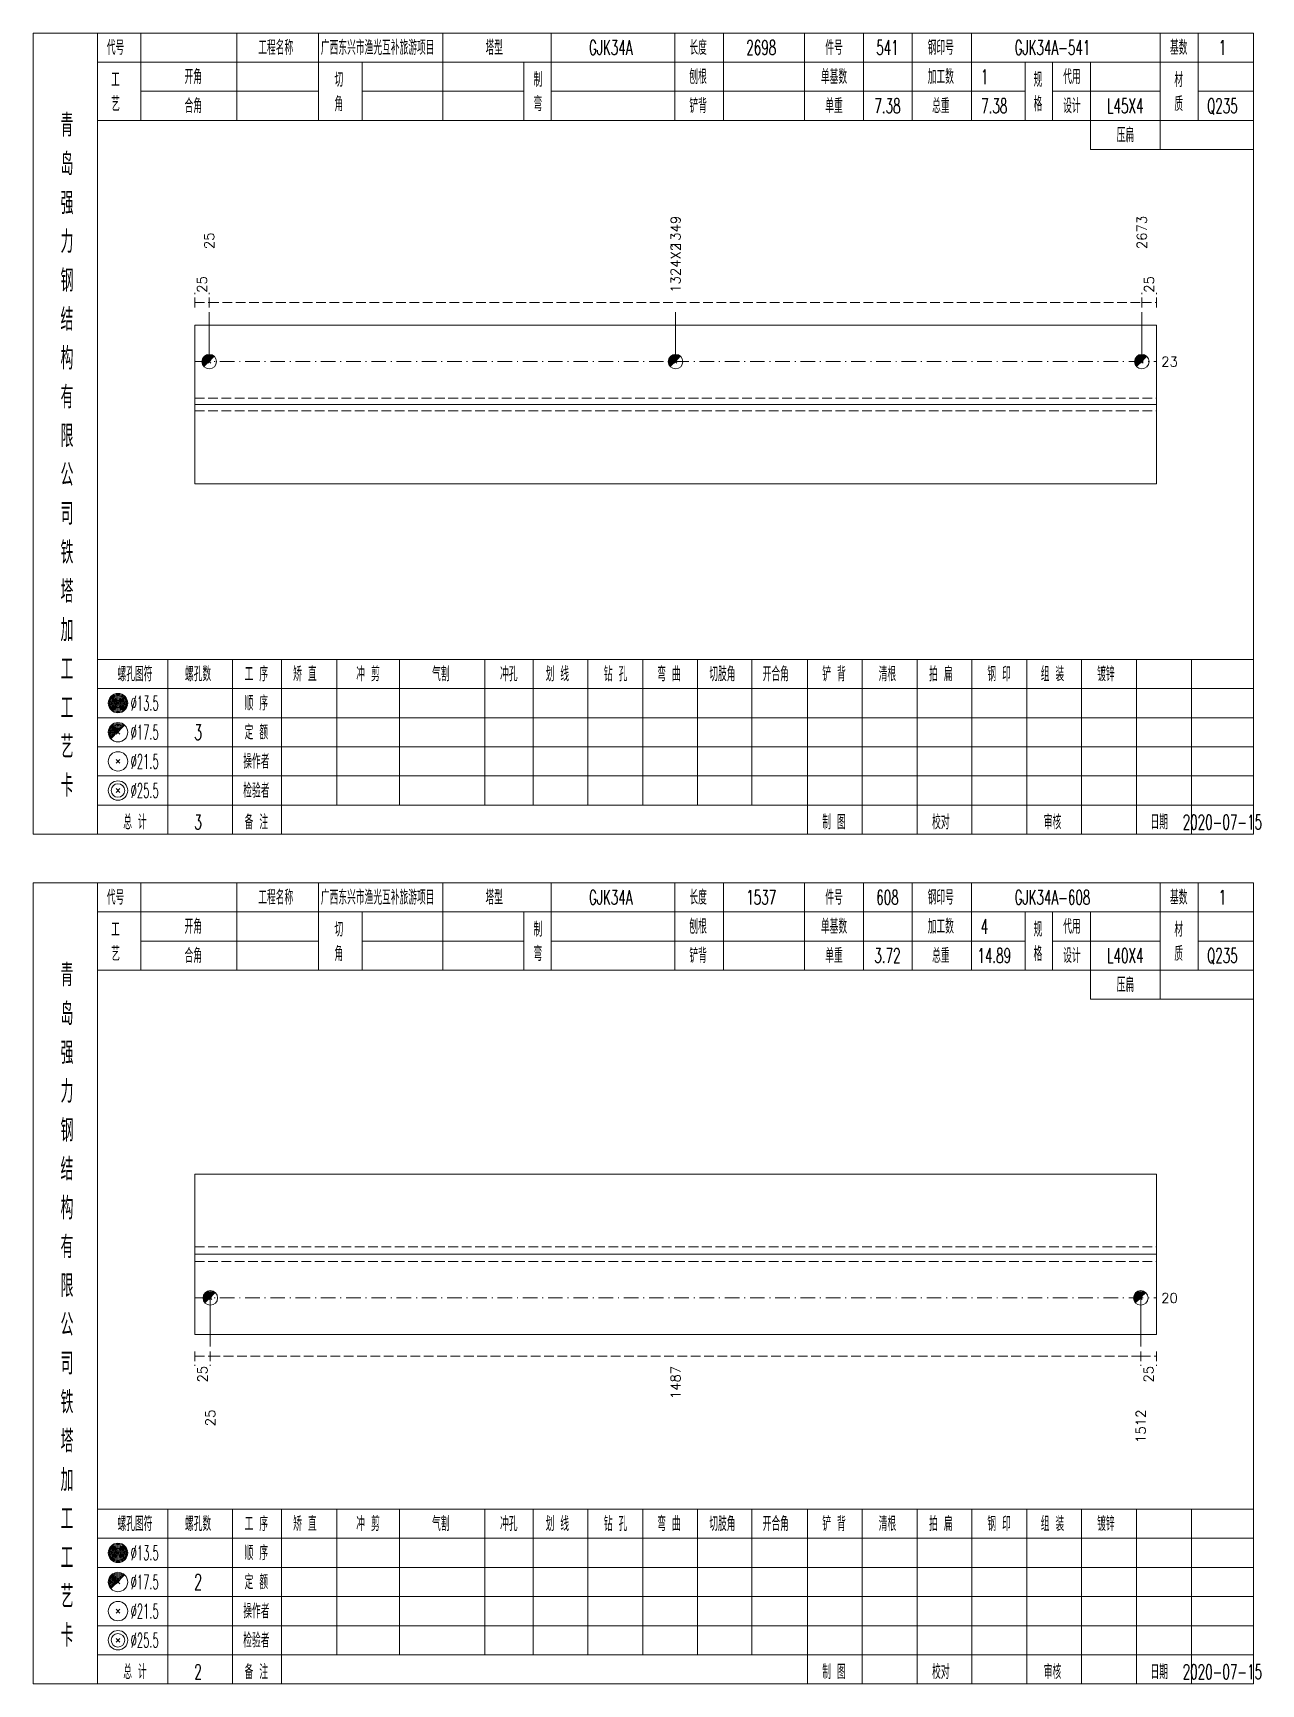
# Model space of a CAD drawing. Extents: x 0 to 2606, y -377 to 6479.
# Drawn here: x 1829.8 to 2082.7, y 3850 to 4190 of the extents above; entities that cross this region are included whole.
import ezdxf
from ezdxf.enums import TextEntityAlignment as Align

# ---------------------------------------------------------------- set-up
doc = ezdxf.new("R2010")
doc.units = 0
doc.header["$MEASUREMENT"] = 0
doc.linetypes.add('一点画线', pattern=[5.2, 3, -1, 0.2, -1])
doc.linetypes.add('虚线', pattern=[2.75, 2, -0.75])
doc.layers.get('0').update_dxf_attribs({"linetype": 'CONTINUOUS', "lineweight": 25})
doc.layers.add('1', color=7, linetype='CONTINUOUS', lineweight=25)
doc.layers.add('4', color=7, linetype='CONTINUOUS', lineweight=25)
doc.styles.get("Standard").update_dxf_attribs({"font": 'simplex.shx', "width": 0.7, "height": 3, "bigfont": 'gbhzfs.shx'})

msp = doc.modelspace()

# ---------------------------------------------------------------- linework, layer by layer
at = {"color": 8, "linetype": '虚线', "lineweight": 9}
for p, q in [((1863.1, 4133.5), (1863.1, 4136.5)), ((1863.1, 4134.5), (1866.1, 4134.5)), ((1866.1, 4133.5), (1866.1, 4136.5)), ((1866.1, 4133.5), (1866.1, 4136.5)), ((1866.1, 4134.5), (2058.2, 4134.5)), ((2058.2, 4133.5), (2058.2, 4136.5)), ((2058.2, 4133.5), (2058.2, 4136.5)), ((2058.2, 4134.5), (2061.2, 4134.5)), ((2061.2, 4133.5), (2061.2, 4136.5)), ((1863.1, 3918.5), (1863.1, 3915.5)), ((1863.1, 3917.5), (1866.32, 3917.5)), ((1866.32, 3918.5), (1866.32, 3915.5)), ((1866.32, 3918.5), (1866.32, 3915.5)), ((1866.32, 3917.5), (2057.98, 3917.5)), ((2057.98, 3918.5), (2057.98, 3915.5)), ((2057.98, 3918.5), (2057.98, 3915.5)), ((2057.98, 3917.5), (2061.2, 3917.5)), ((2061.2, 3918.5), (2061.2, 3915.5))]:
    msp.add_line(p, q, dxfattribs=at)
at = {"color": 7, "linetype": 'Continuous', "lineweight": 13}
for p, q in [((1866.1, 4122.33), (1866.1, 4132.5)), ((1962.15, 4122.33), (1962.15, 4132.5)), ((2058.2, 4122.33), (2058.2, 4132.5)), ((1866.32, 3929.5), (1866.32, 3919.5)), ((2057.98, 3929.5), (2057.98, 3919.5))]:
    msp.add_line(p, q, dxfattribs=at)
at = {"color": 7, "linetype": 'Continuous', "lineweight": 18}
for p, q in [((1863.1, 4129.83), (1863.1, 4097.17)), ((1863.1, 4129.83), (2061.2, 4129.83)), ((2061.2, 4129.83), (2061.2, 4097.17)), ((1863.1, 4113.5), (2061.2, 4113.5)), ((1863.1, 3955), (1863.1, 3922)), ((1863.1, 3955), (2061.2, 3955)), ((2061.2, 3955), (2061.2, 3922)), ((1863.1, 3938.5), (2061.2, 3938.5))]:
    msp.add_line(p, q, dxfattribs=at)
at = {"color": 3, "linetype": '一点画线', "lineweight": 13}
for p, q in [((1863.1, 4122.33), (2061.2, 4122.33)), ((1863.1, 3929.5), (2061.2, 3929.5))]:
    msp.add_line(p, q, dxfattribs=at)
at = {"color": 7, "linetype": 'Continuous', "lineweight": 0}
for p, q in [((1865.8, 4122.03), (1866.4, 4122.63)), ((1865.8, 4122.63), (1866.4, 4122.03)), ((1961.85, 4122.03), (1962.45, 4122.63)), ((1961.85, 4122.63), (1962.45, 4122.03)), ((2057.9, 4122.03), (2058.5, 4122.63)), ((2057.9, 4122.63), (2058.5, 4122.03))]:
    msp.add_line(p, q, dxfattribs=at)
at = {"color": 1, "linetype": '虚线', "lineweight": 18}
for p, q in [((1863.1, 4114.83), (2061.2, 4114.83)), ((1863.1, 4112.17), (2061.2, 4112.17)), ((1863.1, 3940), (2061.2, 3940)), ((1863.1, 3937), (2061.2, 3937))]:
    msp.add_line(p, q, dxfattribs=at)
at = {"color": 7, "linetype": 'Continuous', "lineweight": 13}
for centre in [(1866.1, 4122.33), (1962.15, 4122.33), (2058.2, 4122.33)]:
    msp.add_circle(centre, 1.5, dxfattribs=at)
for centre, radius in [((1866.1, 4122.33), 1.35), ((1866.1, 4122.33), 1.2), ((1866.1, 4122.33), 1.05), ((1866.1, 4122.33), 0.9), ((1866.1, 4122.33), 0.75), ((1866.1, 4122.33), 0.6), ((1866.1, 4122.33), 0.45), ((1866.1, 4122.33), 0.3), ((1866.1, 4122.33), 0.15), ((1962.15, 4122.33), 1.35), ((1962.15, 4122.33), 1.2), ((1962.15, 4122.33), 1.05), ((1962.15, 4122.33), 0.9), ((1962.15, 4122.33), 0.75), ((1962.15, 4122.33), 0.6), ((1962.15, 4122.33), 0.45), ((1962.15, 4122.33), 0.3), ((1962.15, 4122.33), 0.15), ((2058.2, 4122.33), 1.35), ((2058.2, 4122.33), 1.2), ((2058.2, 4122.33), 1.05), ((2058.2, 4122.33), 0.9), ((2058.2, 4122.33), 0.75), ((2058.2, 4122.33), 0.6), ((2058.2, 4122.33), 0.45), ((2058.2, 4122.33), 0.3), ((2058.2, 4122.33), 0.15)]:
    msp.add_arc(centre, radius, 45, 225, dxfattribs=at)
at = {"layer": '1', "color": 7, "linetype": 'Continuous', "lineweight": 18}
for p, q in [((1863.1, 4097.17), (2061.2, 4097.17)), ((1863.1, 3922), (2061.2, 3922))]:
    msp.add_line(p, q, dxfattribs=at)
at = {"layer": '1', "color": 7, "linetype": 'Continuous', "lineweight": 0}
for p, q in [((1866.02, 3929.2), (1866.62, 3929.8)), ((1866.02, 3929.8), (1866.62, 3929.2)), ((2057.68, 3929.2), (2058.28, 3929.8)), ((2057.68, 3929.8), (2058.28, 3929.2))]:
    msp.add_line(p, q, dxfattribs=at)
at = {"layer": '1', "color": 7, "linetype": 'Continuous', "lineweight": 13}
for centre in [(1866.32, 3929.5), (2057.98, 3929.5)]:
    msp.add_circle(centre, 1.5, dxfattribs=at)
for centre, radius in [((1866.32, 3929.5), 1.35), ((1866.32, 3929.5), 1.2), ((1866.32, 3929.5), 1.05), ((1866.32, 3929.5), 0.9), ((2057.98, 3929.5), 1.35), ((2057.98, 3929.5), 1.2), ((2057.98, 3929.5), 1.05), ((2057.98, 3929.5), 0.9), ((1866.32, 3929.5), 0.75), ((1866.32, 3929.5), 0.6), ((1866.32, 3929.5), 0.45), ((1866.32, 3929.5), 0.3), ((1866.32, 3929.5), 0.15), ((2057.98, 3929.5), 0.75), ((2057.98, 3929.5), 0.6), ((2057.98, 3929.5), 0.45), ((2057.98, 3929.5), 0.3), ((2057.98, 3929.5), 0.15)]:
    msp.add_arc(centre, radius, 45, 225, dxfattribs=at)
at = {"layer": '4', "color": 1, "linetype": 'Continuous', "lineweight": 18}
for p, q in [((1843.1, 4025), (1843.1, 4190)), ((1852, 4172), (1852, 4190)), ((1871.8, 4172), (1871.8, 4190)), ((1888.6, 4172), (1888.6, 4190)), ((1914.2, 4172), (1914.2, 4190)), ((1936.5, 4172), (1936.5, 4190)), ((1962, 4172), (1962, 4190)), ((1972, 4172), (1972, 4190)), ((1988.7, 4172), (1988.7, 4190)), ((2000.9, 4172), (2000.9, 4190)), ((2010.9, 4172), (2010.9, 4190)), ((2023.1, 4172), (2023.1, 4190)), ((2062, 4166), (2062, 4190)), ((2069.8, 4172), (2069.8, 4190)), ((1843.1, 4184), (2081.2, 4184)), ((1897.6, 4172), (1897.6, 4184)), ((1930.9, 4172), (1930.9, 4184)), ((2034.2, 4172), (2034.2, 4184)), ((2039.8, 4172), (2039.8, 4184)), ((2047.6, 4166), (2047.6, 4184)), ((1852, 4178), (1888.6, 4178)), ((1897.6, 4178), (1930.9, 4178)), ((1936.5, 4178), (2034.2, 4178)), ((2039.8, 4178), (2062, 4178)), ((2069.8, 4178), (2081.2, 4178)), ((1843.1, 4172), (2081.2, 4172)), ((2047.6, 4166), (2081.2, 4166)), ((1843.1, 4061), (2081.2, 4061)), ((1857.6, 4025), (1857.6, 4061)), ((1870.9, 4025), (1870.9, 4061)), ((1881, 4025), (1881, 4061)), ((1892.4, 4031), (1892.4, 4061)), ((1905.3, 4031), (1905.3, 4061)), ((1922.9, 4031), (1922.9, 4061)), ((1932.8, 4031), (1932.8, 4061)), ((1944.1, 4031), (1944.1, 4061)), ((1955.4, 4031), (1955.4, 4061)), ((1966.7, 4031), (1966.7, 4061)), ((1977.9, 4031), (1977.9, 4061)), ((1989.3, 4031), (1989.3, 4061)), ((2000.6, 4031), (2000.6, 4061)), ((2011.9, 4031), (2011.9, 4061)), ((2023.2, 4031), (2023.2, 4061)), ((2034.5, 4031), (2034.5, 4061)), ((2045.8, 4031), (2045.8, 4061)), ((2057.1, 4031), (2057.1, 4061)), ((2068.4, 4031), (2068.4, 4061)), ((1843.1, 4055), (2081.2, 4055)), ((1843.1, 4049), (2081.2, 4049)), ((1843.1, 4043), (2081.2, 4043)), ((1843.1, 4037), (2081.2, 4037)), ((1843.1, 4031), (2081.2, 4031)), ((1989.3, 4025), (1989.3, 4031)), ((2000.6, 4025), (2000.6, 4031)), ((2011.9, 4025), (2011.9, 4031)), ((2023.2, 4025), (2023.2, 4031)), ((2034.5, 4025), (2034.5, 4031)), ((2045.8, 4025), (2045.8, 4031)), ((2057.1, 4025), (2057.1, 4031)), ((2068.4, 4025), (2068.4, 4031)), ((1843.1, 3850), (1843.1, 4015)), ((1852, 3997), (1852, 4015)), ((1871.8, 3997), (1871.8, 4015)), ((1888.6, 3997), (1888.6, 4015)), ((1914.2, 3997), (1914.2, 4015)), ((1936.5, 3997), (1936.5, 4015)), ((1962, 3997), (1962, 4015)), ((1972, 3997), (1972, 4015)), ((1988.7, 3997), (1988.7, 4015)), ((2000.9, 3997), (2000.9, 4015)), ((2010.9, 3997), (2010.9, 4015)), ((2023.1, 3997), (2023.1, 4015)), ((2062, 3991), (2062, 4015)), ((2069.8, 3997), (2069.8, 4015)), ((1843.1, 4009), (2081.2, 4009)), ((1897.6, 3997), (1897.6, 4009)), ((1930.9, 3997), (1930.9, 4009)), ((2034.2, 3997), (2034.2, 4009)), ((2039.8, 3997), (2039.8, 4009)), ((2047.6, 3991), (2047.6, 4009)), ((1852, 4003), (1888.6, 4003)), ((1897.6, 4003), (1930.9, 4003)), ((1936.5, 4003), (2034.2, 4003)), ((2039.8, 4003), (2062, 4003)), ((2069.8, 4003), (2081.2, 4003)), ((1843.1, 3997), (2081.2, 3997)), ((2047.6, 3991), (2081.2, 3991)), ((1843.1, 3886), (2081.2, 3886)), ((1857.6, 3850), (1857.6, 3886)), ((1870.9, 3850), (1870.9, 3886)), ((1881, 3850), (1881, 3886)), ((1892.4, 3856), (1892.4, 3886)), ((1905.3, 3856), (1905.3, 3886)), ((1922.9, 3856), (1922.9, 3886)), ((1932.8, 3856), (1932.8, 3886)), ((1944.1, 3856), (1944.1, 3886)), ((1955.4, 3856), (1955.4, 3886)), ((1966.7, 3856), (1966.7, 3886)), ((1977.9, 3856), (1977.9, 3886)), ((1989.3, 3856), (1989.3, 3886)), ((2000.6, 3856), (2000.6, 3886)), ((2011.9, 3856), (2011.9, 3886)), ((2023.2, 3856), (2023.2, 3886)), ((2034.5, 3856), (2034.5, 3886)), ((2045.8, 3856), (2045.8, 3886)), ((2057.1, 3856), (2057.1, 3886)), ((2068.4, 3856), (2068.4, 3886)), ((1843.1, 3880), (2081.2, 3880)), ((1843.1, 3874), (2081.2, 3874)), ((1843.1, 3868), (2081.2, 3868)), ((1843.1, 3862), (2081.2, 3862)), ((1843.1, 3856), (2081.2, 3856)), ((1989.3, 3850), (1989.3, 3856)), ((2000.6, 3850), (2000.6, 3856)), ((2011.9, 3850), (2011.9, 3856)), ((2023.2, 3850), (2023.2, 3856)), ((2034.5, 3850), (2034.5, 3856)), ((2045.8, 3850), (2045.8, 3856)), ((2057.1, 3850), (2057.1, 3856)), ((2068.4, 3850), (2068.4, 3856))]:
    msp.add_line(p, q, dxfattribs=at)
at = {"layer": '4', "color": 7, "linetype": 'Continuous', "lineweight": 13}
for p, q in [((1847.1, 4051.8), (1847.5, 4052.2)), ((1847.5, 4051.8), (1847.1, 4052.2)), ((1846.9, 4039.6), (1847.7, 4040.4)), ((1847.7, 4039.6), (1846.9, 4040.4)), ((1846.9, 4033.6), (1847.7, 4034.4)), ((1847.7, 4033.6), (1846.9, 4034.4)), ((1847.1, 3876.8), (1847.5, 3877.2)), ((1847.5, 3876.8), (1847.1, 3877.2)), ((1846.9, 3864.6), (1847.7, 3865.4)), ((1847.7, 3864.6), (1846.9, 3865.4)), ((1846.9, 3858.6), (1847.7, 3859.4)), ((1847.7, 3858.6), (1846.9, 3859.4))]:
    msp.add_line(p, q, dxfattribs=at)
at = {"layer": '4', "color": 7, "linetype": 'Continuous', "lineweight": 0}
for p, q in [((1846.9, 4045.6), (1847.7, 4046.4)), ((1846.9, 4046.4), (1847.7, 4045.6)), ((1846.9, 3870.6), (1847.7, 3871.4)), ((1846.9, 3871.4), (1847.7, 3870.6))]:
    msp.add_line(p, q, dxfattribs=at)
at = {"layer": '4', "color": 1, "linetype": 'Continuous', "lineweight": 18}
for points in [[(1829.8, 4190), (1829.8, 4025), (2081.2, 4025), (2081.2, 4190)], [(1829.8, 4015), (1829.8, 3850), (2081.2, 3850), (2081.2, 4015)]]:
    msp.add_lwpolyline(points, close=True, dxfattribs=at)
at = {"layer": '4', "color": 7, "linetype": 'Continuous', "lineweight": 13}
for centre, radius in [((1847.3, 4052), 2), ((1847.3, 4052), 1.8), ((1847.3, 4052), 1.6), ((1847.3, 4052), 1.4), ((1847.3, 4052), 1.2), ((1847.3, 4052), 1), ((1847.3, 4052), 0.8), ((1847.3, 4052), 0.6), ((1847.3, 4052), 0.4), ((1847.3, 4052), 0.2), ((1847.3, 4046), 2), ((1847.3, 4040), 2), ((1847.3, 4034), 2), ((1847.3, 4034), 1.4), ((1847.3, 3877), 2), ((1847.3, 3877), 1.8), ((1847.3, 3877), 1.6), ((1847.3, 3877), 1.4), ((1847.3, 3877), 1.2), ((1847.3, 3877), 1), ((1847.3, 3877), 0.8), ((1847.3, 3877), 0.6), ((1847.3, 3877), 0.4), ((1847.3, 3877), 0.2), ((1847.3, 3871), 2), ((1847.3, 3865), 2), ((1847.3, 3859), 2), ((1847.3, 3859), 1.4)]:
    msp.add_circle(centre, radius, dxfattribs=at)
for centre, radius in [((1847.3, 4046), 1.8), ((1847.3, 4046), 1.6), ((1847.3, 4046), 1.4), ((1847.3, 4046), 1.2), ((1847.3, 4046), 1), ((1847.3, 4046), 0.8), ((1847.3, 4046), 0.6), ((1847.3, 4046), 0.4), ((1847.3, 4046), 0.2), ((1847.3, 3871), 1.8), ((1847.3, 3871), 1.6), ((1847.3, 3871), 1.4), ((1847.3, 3871), 1.2), ((1847.3, 3871), 1), ((1847.3, 3871), 0.8), ((1847.3, 3871), 0.6), ((1847.3, 3871), 0.4), ((1847.3, 3871), 0.2)]:
    msp.add_arc(centre, radius, 45, 225, dxfattribs=at)

# ---------------------------------------------------------------- texts
at = {"color": 7, "linetype": 'Continuous', "lineweight": 13}
for s, p in [('1349', (1962.15, 4145.5)), ('2673', (2058.2, 4145.5)), ('25', (1866.1, 4145.5))]:
    msp.add_text(s, height=2, rotation=90, dxfattribs=at).set_placement(p, align=Align.MIDDLE_LEFT)
at = {"color": 8, "linetype": 'Continuous', "lineweight": 9}
for s, p in [('1324X2', (1962.15, 4136.5)), ('25', (1864.6, 4136.5)), ('25', (2059.7, 4136.5))]:
    msp.add_text(s, height=2, rotation=90, dxfattribs=at).set_placement(p, align=Align.MIDDLE_LEFT)
at = {"color": 7, "linetype": 'Continuous', "lineweight": 13}
for s, p in [('23', (2062.2, 4122.33)), ('20', (2062.2, 3929.5))]:
    msp.add_text(s, height=2, dxfattribs=at).set_placement(p, align=Align.MIDDLE_LEFT)
at = {"color": 8, "linetype": 'Continuous', "lineweight": 9}
for s, p in [('25', (1864.71, 3915.5)), ('1487', (1962.15, 3915.5)), ('25', (2059.59, 3915.5))]:
    msp.add_text(s, height=2, rotation=90, dxfattribs=at).set_placement(p, align=Align.MIDDLE_RIGHT)
at = {"layer": '1', "color": 7, "linetype": 'Continuous', "lineweight": 13}
for s, p in [('25', (1866.32, 3906.5)), ('1512', (2057.98, 3906.5))]:
    msp.add_text(s, height=2, rotation=90, dxfattribs=at).set_placement(p, align=Align.MIDDLE_RIGHT)
at = {"layer": '4', "color": 1, "linetype": 'Continuous', "lineweight": 13}
for s, height, width, p in [('工程名称', 3, 0.6, (1879.8, 4187)), ('广西东兴市渔光互补旅游项目', 3, 0.6, (1900.8, 4187)), ('塔型', 3, 0.6, (1924.8, 4187)), ('长度', 3, 0.6, (1966.8, 4187)), ('钢印号', 3, 0.6, (2016.8, 4187)), ('基数', 3, 0.6, (2065.8, 4187)), ('代号', 3, 0.6, (1846.8, 4187)), ('GJK34A', 3, 0.6, (1948.8, 4187)), ('2698', 3, 0.6, (1979.8, 4187)), ('件号', 3, 0.6, (1994.8, 4187)), ('541', 3, 0.6, (2005.8, 4187)), ('GJK34A-541', 3, 0.6, (2039.8, 4187)), ('1', 3, 0.6, (2074.8, 4187)), ('开角', 3, 0.6, (1862.8, 4181)), ('切', 3, 0.6, (1892.8, 4180.4)), ('制', 3, 0.6, (1933.8, 4180.4)), ('刨根', 3, 0.6, (1966.8, 4181)), ('单基数', 3, 0.6, (1994.8, 4181)), ('加工数', 3, 0.6, (2016.8, 4181)), ('1', 3, 0.6, (2025.8, 4181)), ('规', 3, 0.6, (2036.8, 4180.4)), ('代用', 3, 0.6, (2043.8, 4181)), ('材', 3, 0.6, (2065.8, 4180.4)), ('工', 3, 0.6, (1846.8, 4180.4)), ('艺', 3, 0.6, (1846.8, 4175.4)), ('合角', 3, 0.6, (1862.8, 4175)), ('角', 3, 0.6, (1892.8, 4175.4)), ('弯', 3, 0.6, (1933.8, 4175.4)), ('铲背', 3, 0.6, (1966.8, 4175)), ('单重', 3, 0.6, (1994.8, 4175)), ('7.38', 3, 0.6, (2005.8, 4175)), ('总重', 3, 0.6, (2016.8, 4175)), ('7.38', 3, 0.6, (2027.8, 4175)), ('格', 3, 0.6, (2036.8, 4175.4)), ('设计', 3, 0.6, (2043.8, 4175)), ('L45X4', 3, 0.6, (2054.8, 4175)), ('质', 3, 0.6, (2065.8, 4175.4)), ('Q235', 3, 0.6, (2074.8, 4175)), ('青', 4.6, 0.8, (1836.8, 4171)), ('压扁', 3, 0.6, (2054.8, 4169)), ('岛', 4.6, 0.8, (1836.8, 4163)), ('强', 4.6, 0.8, (1836.8, 4155)), ('力', 4.6, 0.8, (1836.8, 4147)), ('钢', 4.6, 0.8, (1836.8, 4139)), ('结', 4.6, 0.8, (1836.8, 4131)), ('构', 4.6, 0.8, (1836.8, 4123)), ('有', 4.6, 0.8, (1836.8, 4115)), ('限', 4.6, 0.8, (1836.8, 4107)), ('公', 4.6, 0.8, (1836.8, 4099)), ('司', 4.6, 0.8, (1836.8, 4091)), ('铁', 4.6, 0.8, (1836.8, 4083)), ('塔', 4.6, 0.8, (1836.8, 4075)), ('加', 4.6, 0.8, (1836.8, 4067)), ('工', 4.6, 0.8, (1836.8, 4059)), ('螺孔图符', 3, 0.6, (1850.8, 4058)), ('螺孔数', 3, 0.6, (1863.8, 4058)), ('工 序', 3, 0.6, (1875.8, 4058)), ('矫 直', 3, 0.6, (1885.8, 4058)), ('冲 剪', 3, 0.6, (1898.8, 4058)), ('气割', 3, 0.6, (1913.8, 4058)), ('冲孔', 3, 0.6, (1927.8, 4058)), ('划 线', 3, 0.6, (1937.8, 4058)), ('钻 孔', 3, 0.6, (1949.8, 4058)), ('弯 曲', 3, 0.6, (1960.8, 4058)), ('切肢角', 3, 0.6, (1971.8, 4058)), ('开合角', 3, 0.6, (1982.8, 4058)), ('铲 背', 3, 0.6, (1994.8, 4058)), ('清根', 3, 0.6, (2005.8, 4058)), ('拍 扁', 3, 0.6, (2016.8, 4058)), ('钢 印', 3, 0.6, (2028.8, 4058)), ('组 装', 3, 0.6, (2039.8, 4058)), ('镀锌', 3, 0.6, (2050.8, 4058)), ('工', 4.6, 0.8, (1836.8, 4051)), ('%%C13.5', 3, 0.5, (1852.8, 4052)), ('顺 序', 3, 0.6, (1875.8, 4052)), ('%%C17.5', 3, 0.5, (1852.8, 4046)), ('3', 3.2, 0.6, (1863.8, 4046)), ('定 额', 3, 0.6, (1875.8, 4046)), ('艺', 4.6, 0.8, (1836.8, 4043)), ('%%C21.5', 3, 0.5, (1852.8, 4040)), ('操作者', 3, 0.6, (1875.8, 4040)), ('卡', 4.6, 0.8, (1836.8, 4035)), ('检验者', 3, 0.6, (1875.8, 4034)), ('%%C25.5', 3, 0.5, (1852.8, 4034)), ('总 计', 3, 0.6, (1850.8, 4027.5)), ('3', 3, 0.6, (1863.8, 4027.5)), ('备 注', 3, 0.6, (1875.8, 4027.5)), ('制 图', 3, 0.6, (1994.8, 4027.5)), ('校对', 3, 0.6, (2016.8, 4027.5)), ('审核', 3, 0.6, (2039.8, 4027.5)), ('日期', 3, 0.6, (2061.8, 4027.5)), ('2020-07-15', 3, 0.6, (2074.8, 4027.5)), ('代号', 3, 0.6, (1846.8, 4012)), ('工程名称', 3, 0.6, (1879.8, 4012)), ('广西东兴市渔光互补旅游项目', 3, 0.6, (1900.8, 4012)), ('塔型', 3, 0.6, (1924.8, 4012)), ('GJK34A', 3, 0.6, (1948.8, 4012)), ('长度', 3, 0.6, (1966.8, 4012)), ('1537', 3, 0.6, (1979.8, 4012)), ('件号', 3, 0.6, (1994.8, 4012)), ('608', 3, 0.6, (2005.8, 4012)), ('钢印号', 3, 0.6, (2016.8, 4012)), ('GJK34A-608', 3, 0.6, (2039.8, 4012)), ('基数', 3, 0.6, (2065.8, 4012)), ('1', 3, 0.6, (2074.8, 4012)), ('工', 3, 0.6, (1846.8, 4005.4)), ('开角', 3, 0.6, (1862.8, 4006)), ('切', 3, 0.6, (1892.8, 4005.4)), ('制', 3, 0.6, (1933.8, 4005.4)), ('刨根', 3, 0.6, (1966.8, 4006)), ('单基数', 3, 0.6, (1994.8, 4006)), ('加工数', 3, 0.6, (2016.8, 4006)), ('4', 3, 0.6, (2025.8, 4006)), ('规', 3, 0.6, (2036.8, 4005.4)), ('代用', 3, 0.6, (2043.8, 4006)), ('材', 3, 0.6, (2065.8, 4005.4)), ('艺', 3, 0.6, (1846.8, 4000.4)), ('合角', 3, 0.6, (1862.8, 4000)), ('角', 3, 0.6, (1892.8, 4000.4)), ('弯', 3, 0.6, (1933.8, 4000.4)), ('铲背', 3, 0.6, (1966.8, 4000)), ('总重', 3, 0.6, (2016.8, 4000)), ('格', 3, 0.6, (2036.8, 4000.4)), ('设计', 3, 0.6, (2043.8, 4000)), ('质', 3, 0.6, (2065.8, 4000.4)), ('青', 4.6, 0.8, (1836.8, 3996)), ('单重', 3, 0.6, (1994.8, 4000)), ('3.72', 3, 0.6, (2005.8, 4000)), ('14.89', 3, 0.6, (2027.8, 4000)), ('L40X4', 3, 0.6, (2054.8, 4000)), ('Q235', 3, 0.6, (2074.8, 4000)), ('压扁', 3, 0.6, (2054.8, 3994)), ('岛', 4.6, 0.8, (1836.8, 3988)), ('强', 4.6, 0.8, (1836.8, 3980)), ('力', 4.6, 0.8, (1836.8, 3972)), ('钢', 4.6, 0.8, (1836.8, 3964)), ('结', 4.6, 0.8, (1836.8, 3956)), ('构', 4.6, 0.8, (1836.8, 3948)), ('有', 4.6, 0.8, (1836.8, 3940)), ('限', 4.6, 0.8, (1836.8, 3932)), ('公', 4.6, 0.8, (1836.8, 3924)), ('司', 4.6, 0.8, (1836.8, 3916)), ('铁', 4.6, 0.8, (1836.8, 3908)), ('塔', 4.6, 0.8, (1836.8, 3900)), ('加', 4.6, 0.8, (1836.8, 3892)), ('工', 4.6, 0.8, (1836.8, 3884)), ('螺孔图符', 3, 0.6, (1850.8, 3883)), ('螺孔数', 3, 0.6, (1863.8, 3883)), ('工 序', 3, 0.6, (1875.8, 3883)), ('矫 直', 3, 0.6, (1885.8, 3883)), ('冲 剪', 3, 0.6, (1898.8, 3883)), ('气割', 3, 0.6, (1913.8, 3883)), ('冲孔', 3, 0.6, (1927.8, 3883)), ('划 线', 3, 0.6, (1937.8, 3883)), ('钻 孔', 3, 0.6, (1949.8, 3883)), ('弯 曲', 3, 0.6, (1960.8, 3883)), ('切肢角', 3, 0.6, (1971.8, 3883)), ('开合角', 3, 0.6, (1982.8, 3883)), ('铲 背', 3, 0.6, (1994.8, 3883)), ('清根', 3, 0.6, (2005.8, 3883)), ('拍 扁', 3, 0.6, (2016.8, 3883)), ('钢 印', 3, 0.6, (2028.8, 3883)), ('组 装', 3, 0.6, (2039.8, 3883)), ('镀锌', 3, 0.6, (2050.8, 3883)), ('工', 4.6, 0.8, (1836.8, 3876)), ('%%C13.5', 3, 0.5, (1852.8, 3877)), ('顺 序', 3, 0.6, (1875.8, 3877)), ('2', 3.2, 0.6, (1863.8, 3871)), ('定 额', 3, 0.6, (1875.8, 3871)), ('艺', 4.6, 0.8, (1836.8, 3868)), ('%%C17.5', 3, 0.5, (1852.8, 3871)), ('%%C21.5', 3, 0.5, (1852.8, 3865)), ('操作者', 3, 0.6, (1875.8, 3865)), ('卡', 4.6, 0.8, (1836.8, 3860)), ('%%C25.5', 3, 0.5, (1852.8, 3859)), ('检验者', 3, 0.6, (1875.8, 3859)), ('总 计', 3, 0.6, (1850.8, 3852.5)), ('2', 3, 0.6, (1863.8, 3852.5)), ('备 注', 3, 0.6, (1875.8, 3852.5)), ('制 图', 3, 0.6, (1994.8, 3852.5)), ('校对', 3, 0.6, (2016.8, 3852.5)), ('审核', 3, 0.6, (2039.8, 3852.5)), ('日期', 3, 0.6, (2061.8, 3852.5)), ('2020-07-15', 3, 0.6, (2074.8, 3852.5))]:
    msp.add_text(s, height=height, dxfattribs=dict(at, width=width)).set_placement(p, align=Align.MIDDLE_CENTER)

doc.saveas('drawing.dxf')
